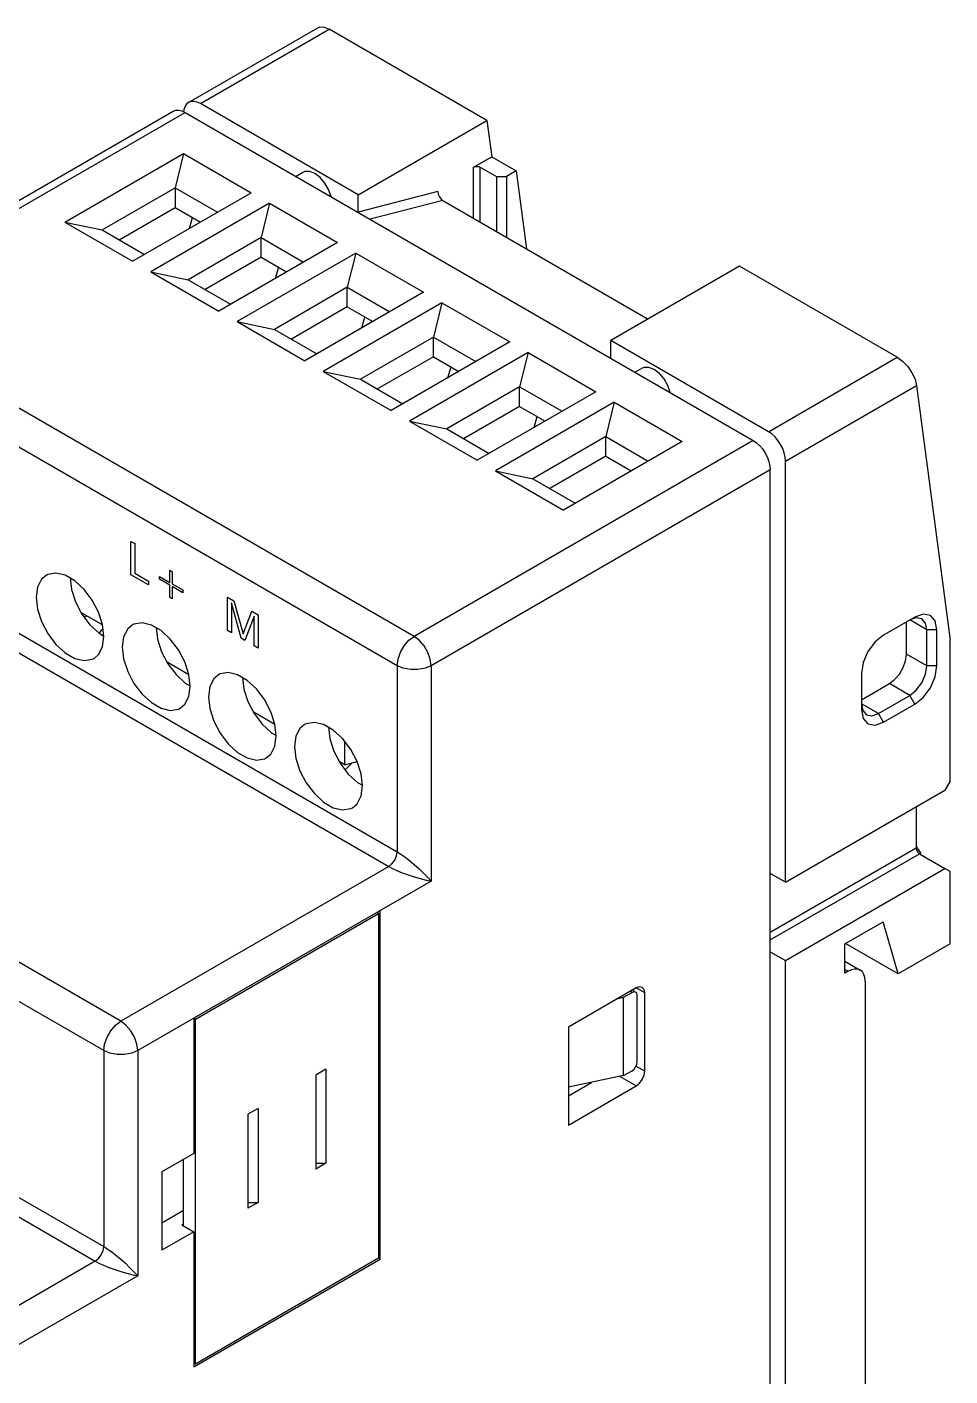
# Model space of a CAD drawing. Extents: x 0 to 420, y 0 to 297.
# Drawn here: x 194.8 to 233.3, y 142.4 to 198.6 of the extents above; entities that cross this region are included whole.
import ezdxf

# ---------------------------------------------------------------- set-up
doc = ezdxf.new("R2010")
doc.units = 0
doc.header["$LTSCALE"] = 23.1
doc.layers.add('40000_ISO', color=7, linetype='CONTINUOUS')

msp = doc.modelspace()

# ---------------------------------------------------------------- linework, layer by layer
at = {"layer": '40000_ISO', "color": 7, "linetype": 'CONTINUOUS'}
for p, q in [((201.5, 195.49), (206.898, 198.606)), ((202, 195.44), (207.368, 198.54)), ((206.897, 198.606), (206.973, 198.635)), ((206.973, 198.635), (207.156, 198.628)), ((207.156, 198.628), (207.368, 198.54)), ((213.944, 194.743), (207.368, 198.54)), ((200.863, 195.122), (200.971, 195.162)), ((200.971, 195.162), (201.093, 195.167)), ((201.093, 195.167), (201.225, 195.137)), ((201.306, 195.184), (201.299, 195.103)), ((201.347, 195.313), (201.306, 195.184)), ((201.412, 195.417), (201.347, 195.313)), ((201.5, 195.49), (201.412, 195.417)), ((201.607, 195.53), (201.5, 195.49)), ((201.729, 195.534), (201.607, 195.53)), ((201.862, 195.504), (201.729, 195.534)), ((202, 195.44), (201.862, 195.504)), ((208.576, 191.644), (202, 195.44)), ((186.721, 186.958), (200.863, 195.122)), ((187.221, 186.908), (201.363, 195.073)), ((201.225, 195.137), (201.363, 195.073)), ((201.363, 195.073), (225.052, 181.397)), ((208.576, 191.644), (213.944, 194.743)), ((213.944, 194.743), (214.143, 193.225)), ((196.343, 190.501), (201.293, 193.358)), ((201.293, 193.358), (200.939, 191.929)), ((201.293, 193.358), (204.121, 191.725)), ((213.384, 192.787), (214.143, 193.225)), ((214.143, 193.225), (215.168, 192.633)), ((206.273, 192.571), (205.985, 192.405)), ((206.357, 192.605), (206.273, 192.571)), ((206.554, 192.608), (206.357, 192.605)), ((206.773, 192.521), (206.554, 192.608)), ((206.991, 192.355), (206.773, 192.521)), ((207.188, 192.126), (206.991, 192.355)), ((213.384, 192.787), (213.449, 192.812)), ((213.384, 190.664), (213.384, 192.787)), ((213.449, 192.812), (213.526, 192.821)), ((213.526, 192.821), (213.602, 192.812)), ((213.602, 192.812), (213.667, 192.787)), ((213.667, 190.501), (213.667, 192.787)), ((213.667, 192.787), (214.339, 192.399)), ((214.339, 192.399), (214.339, 190.113)), ((214.339, 192.399), (214.763, 192.399)), ((215.168, 192.633), (214.763, 192.399)), ((214.763, 192.399), (214.763, 189.868)), ((215.168, 192.633), (215.593, 189.389)), ((197.899, 190.174), (200.939, 191.929)), ((200.939, 191.929), (200.939, 191.113)), ((200.939, 191.929), (202.707, 190.909)), ((207.345, 191.855), (207.188, 192.126)), ((207.445, 191.569), (207.345, 191.855)), ((211.899, 191.775), (208.576, 190.918)), ((211.899, 191.775), (211.916, 191.667)), ((199.171, 188.868), (204.121, 191.725)), ((204.885, 191.284), (199.935, 188.427)), ((204.885, 191.284), (204.531, 189.856)), ((204.885, 191.284), (207.713, 189.651)), ((207.446, 191.561), (207.445, 191.569)), ((208.576, 190.918), (208.576, 191.644)), ((212.111, 191.399), (209.081, 190.617)), ((211.916, 191.667), (211.962, 191.558)), ((211.962, 191.558), (212.031, 191.464)), ((212.031, 191.464), (212.111, 191.399)), ((212.111, 191.399), (220.667, 186.459)), ((198.606, 189.766), (200.939, 191.113)), ((200.939, 191.113), (202, 190.501)), ((201.543, 190.237), (201.67, 190.691)), ((196.343, 190.501), (199.171, 188.868)), ((196.343, 190.501), (197.899, 190.174)), ((197.899, 190.174), (199.666, 189.153)), ((204.531, 189.856), (201.491, 188.1)), ((207.713, 189.651), (202.764, 186.794)), ((204.531, 189.039), (204.531, 189.856)), ((204.531, 189.856), (206.299, 188.835)), ((204.531, 189.039), (202.198, 187.692)), ((208.477, 189.211), (203.527, 186.353)), ((204.531, 189.039), (205.592, 188.427)), ((208.477, 189.211), (208.123, 187.782)), ((208.477, 189.211), (211.305, 187.578)), ((199.935, 188.427), (202.764, 186.794)), ((199.935, 188.427), (201.491, 188.1)), ((205.135, 188.163), (205.263, 188.617)), ((224.48, 188.66), (219.112, 185.561)), ((231.056, 184.864), (224.48, 188.66)), ((201.491, 188.1), (203.259, 187.08)), ((208.123, 187.782), (205.083, 186.026)), ((211.305, 187.578), (206.356, 184.72)), ((208.123, 186.965), (208.123, 187.782)), ((208.123, 187.782), (209.891, 186.761)), ((210.91, 173.232), (187.221, 186.908)), ((208.123, 186.965), (205.79, 185.618)), ((212.069, 187.137), (207.119, 184.279)), ((208.123, 186.965), (209.184, 186.353)), ((212.069, 187.137), (211.716, 185.708)), ((212.069, 187.137), (214.898, 185.504)), ((203.527, 186.353), (206.356, 184.72)), ((203.527, 186.353), (205.083, 186.026)), ((208.727, 186.089), (208.855, 186.543)), ((210.202, 172.007), (186.514, 185.683)), ((205.083, 186.026), (206.851, 185.006)), ((211.716, 185.708), (208.675, 183.952)), ((211.716, 184.891), (211.716, 185.708)), ((211.716, 185.708), (213.483, 184.687)), ((214.898, 185.504), (209.948, 182.646)), ((215.661, 185.063), (210.711, 182.205)), ((215.661, 185.063), (215.308, 183.634)), ((215.661, 185.063), (218.49, 183.43)), ((219.112, 184.835), (219.112, 185.561)), ((225.688, 181.764), (219.112, 185.561)), ((211.716, 184.891), (209.382, 183.544)), ((211.716, 184.891), (212.776, 184.279)), ((212.32, 184.015), (212.447, 184.469)), ((225.688, 181.764), (231.056, 184.864)), ((231.056, 184.864), (231.278, 184.701)), ((231.278, 184.701), (231.489, 184.481)), ((231.489, 184.481), (231.668, 184.223)), ((207.119, 184.279), (209.948, 182.646)), ((207.119, 184.279), (208.675, 183.952)), ((208.675, 183.952), (210.443, 182.932)), ((220.415, 184.406), (220.127, 184.24)), ((220.499, 184.441), (220.415, 184.406)), ((220.697, 184.443), (220.499, 184.441)), ((220.915, 184.357), (220.697, 184.443)), ((221.134, 184.19), (220.915, 184.357)), ((221.331, 183.961), (221.134, 184.19)), ((221.487, 183.69), (221.331, 183.961)), ((231.668, 184.223), (231.797, 183.952)), ((231.797, 183.952), (231.863, 183.696)), ((215.308, 183.634), (212.267, 181.879)), ((218.49, 183.43), (213.54, 180.572)), ((215.308, 182.817), (215.308, 183.634)), ((215.308, 183.634), (217.075, 182.613)), ((221.588, 183.404), (221.487, 183.69)), ((221.589, 183.396), (221.588, 183.404)), ((226.395, 180.54), (231.863, 183.696)), ((231.863, 183.696), (233.254, 173.068)), ((215.308, 182.817), (212.974, 181.47)), ((219.253, 182.989), (214.304, 180.131)), ((215.308, 182.817), (216.368, 182.205)), ((219.253, 182.989), (218.9, 181.56)), ((219.253, 182.989), (222.082, 181.356)), ((215.912, 181.941), (216.039, 182.395)), ((210.711, 182.205), (213.54, 180.572)), ((210.711, 182.205), (212.267, 181.879)), ((212.267, 181.879), (214.035, 180.858)), ((225.826, 181.669), (225.688, 181.764)), ((225.959, 181.546), (225.826, 181.669)), ((225.052, 181.397), (210.91, 173.232)), ((218.9, 181.56), (215.859, 179.805)), ((222.082, 181.356), (217.132, 178.498)), ((218.9, 180.744), (218.9, 181.56)), ((218.9, 181.56), (220.668, 180.54)), ((225.052, 181.397), (225.19, 181.302)), ((225.19, 181.302), (225.322, 181.178)), ((225.322, 181.178), (225.444, 181.032)), ((226.081, 181.4), (225.959, 181.546)), ((226.188, 181.236), (226.081, 181.4)), ((226.276, 181.062), (226.188, 181.236)), ((218.9, 180.744), (216.566, 179.396)), ((218.9, 180.744), (219.96, 180.131)), ((225.444, 181.032), (225.552, 180.869)), ((225.552, 180.869), (225.64, 180.695)), ((225.64, 180.695), (225.705, 180.516)), ((226.341, 180.883), (226.276, 181.062)), ((226.382, 180.707), (226.341, 180.883)), ((226.395, 180.54), (226.382, 180.707)), ((226.395, 162.985), (226.395, 180.54)), ((225.759, 180.172), (211.617, 172.007)), ((214.304, 180.131), (217.132, 178.498)), ((214.304, 180.131), (215.859, 179.805)), ((225.705, 180.516), (225.745, 180.339)), ((225.745, 180.339), (225.759, 180.172)), ((225.759, 108.32), (225.759, 180.172)), ((215.859, 179.805), (217.627, 178.784)), ((186.514, 177.926), (210.202, 164.25)), ((186.161, 177.314), (209.849, 163.638)), ((199.101, 175.804), (199.101, 177.192)), ((199.101, 177.192), (199.265, 177.097)), ((199.265, 177.097), (199.265, 175.866)), ((195.373, 175.614), (195.205, 175.288)), ((195.563, 175.776), (195.373, 175.614)), ((195.636, 175.813), (195.563, 175.776)), ((195.975, 175.869), (195.636, 175.813)), ((196.361, 175.777), (195.975, 175.869)), ((196.764, 175.544), (196.361, 175.777)), ((196.562, 175.677), (196.62, 175.184)), ((197.15, 175.19), (196.764, 175.544)), ((199.833, 175.381), (199.101, 175.804)), ((199.265, 175.866), (199.833, 175.539)), ((199.833, 175.539), (199.833, 175.381)), ((200.286, 175.615), (200.286, 175.733)), ((200.286, 175.733), (200.723, 175.481)), ((200.723, 175.363), (200.286, 175.615)), ((200.723, 175.481), (200.723, 175.986)), ((200.723, 175.986), (200.825, 175.927)), ((200.825, 175.927), (200.825, 175.422)), ((195.205, 175.288), (195.148, 174.861)), ((196.62, 175.184), (196.787, 174.665)), ((197.488, 174.744), (197.15, 175.19)), ((200.723, 174.858), (200.723, 175.363)), ((200.825, 175.422), (201.262, 175.17)), ((200.825, 175.304), (200.825, 174.799)), ((201.262, 175.052), (200.825, 175.304)), ((201.262, 175.17), (201.262, 175.052)), ((195.148, 174.861), (195.205, 174.368)), ((195.205, 174.368), (195.373, 173.848)), ((196.787, 174.665), (197.05, 174.161)), ((197.752, 174.24), (197.488, 174.744)), ((200.825, 174.799), (200.723, 174.858)), ((203.131, 173.477), (203.131, 174.865)), ((203.131, 174.865), (203.398, 174.711)), ((203.296, 174.624), (203.296, 173.382)), ((203.692, 173.153), (203.296, 174.624)), ((203.398, 174.711), (203.775, 173.331)), ((195.373, 173.848), (195.636, 173.345)), ((197.921, 173.709), (197.013, 174.233)), ((197.05, 174.161), (197.389, 173.714)), ((197.262, 174.089), (197.153, 174.026)), ((197.919, 173.721), (197.752, 174.24)), ((199.567, 173.795), (199.228, 173.739)), ((199.953, 173.703), (199.567, 173.795)), ((203.775, 173.331), (204.141, 174.282)), ((204.243, 174.079), (203.857, 173.058)), ((204.141, 174.282), (204.408, 174.128)), ((204.243, 172.835), (204.243, 174.079)), ((204.408, 174.128), (204.408, 172.74)), ((231.787, 174.038), (230.479, 173.283)), ((231.433, 172.487), (231.433, 173.834)), ((231.845, 174.01), (231.575, 173.916)), ((232.282, 173.507), (231.575, 173.916)), ((232.139, 174.16), (231.787, 174.038)), ((232.075, 173.965), (231.845, 174.01)), ((232.228, 173.789), (232.075, 173.965)), ((232.437, 174.102), (232.139, 174.16)), ((232.282, 173.507), (232.228, 173.789)), ((232.636, 173.873), (232.437, 174.102)), ((232.706, 173.507), (232.636, 173.873)), ((195.636, 173.345), (195.975, 172.898)), ((197.389, 173.714), (197.775, 173.36)), ((197.844, 173.463), (197.771, 173.365)), ((197.775, 173.36), (197.974, 173.245)), ((197.942, 173.542), (197.844, 173.463)), ((197.977, 173.228), (197.919, 173.721)), ((197.919, 172.801), (197.977, 173.228)), ((198.797, 173.214), (198.74, 172.787)), ((198.965, 173.54), (198.797, 173.214)), ((199.155, 173.702), (198.965, 173.54)), ((199.228, 173.739), (199.155, 173.702)), ((200.356, 173.471), (199.953, 173.703)), ((200.154, 173.603), (200.212, 173.11)), ((200.742, 173.117), (200.356, 173.471)), ((203.296, 173.382), (203.131, 173.477)), ((210.693, 173.068), (210.91, 173.232)), ((211.128, 173.066), (210.91, 173.232)), ((230.479, 173.283), (230.127, 172.999)), ((232.282, 171.997), (232.282, 173.507)), ((232.706, 173.507), (232.282, 173.507)), ((232.706, 171.997), (232.706, 173.507)), ((195.975, 172.898), (196.361, 172.544)), ((197.752, 172.474), (197.919, 172.801)), ((198.74, 172.787), (198.797, 172.294)), ((200.212, 173.11), (200.379, 172.591)), ((201.081, 172.67), (200.742, 173.117)), ((201.344, 172.166), (201.081, 172.67)), ((203.857, 173.058), (203.692, 173.153)), ((204.408, 172.74), (204.243, 172.835)), ((210.338, 172.567), (210.495, 172.838)), ((210.495, 172.838), (210.693, 173.068)), ((211.325, 172.836), (211.128, 173.066)), ((211.482, 172.565), (211.325, 172.836)), ((230.127, 172.999), (229.829, 172.597)), ((233.254, 167.19), (233.254, 173.068)), ((196.361, 172.544), (196.764, 172.312)), ((196.764, 172.312), (197.15, 172.22)), ((197.15, 172.22), (197.488, 172.275)), ((197.488, 172.275), (197.562, 172.312)), ((197.562, 172.312), (197.752, 172.474)), ((198.797, 172.294), (198.965, 171.774)), ((200.379, 172.591), (200.642, 172.087)), ((201.513, 171.635), (200.605, 172.159)), ((200.642, 172.087), (200.981, 171.641)), ((201.511, 171.647), (201.344, 172.166)), ((210.202, 172.007), (210.237, 172.28)), ((210.237, 172.28), (210.338, 172.567)), ((211.582, 172.28), (211.482, 172.565)), ((211.617, 172.007), (211.582, 172.28)), ((229.629, 172.137), (229.559, 171.691)), ((229.829, 172.597), (229.629, 172.137)), ((231.298, 171.929), (231.399, 172.214)), ((231.399, 172.214), (231.433, 172.487)), ((232.282, 171.997), (231.433, 172.487)), ((198.965, 171.774), (199.228, 171.271)), ((200.981, 171.641), (201.367, 171.287)), ((201.569, 171.154), (201.511, 171.647)), ((202.747, 171.629), (202.557, 171.466)), ((202.82, 171.665), (202.747, 171.629)), ((203.159, 171.721), (202.82, 171.665)), ((203.545, 171.629), (203.159, 171.721)), ((203.948, 171.397), (203.545, 171.629)), ((203.747, 171.529), (203.804, 171.036)), ((210.202, 172.007), (210.202, 164.25)), ((210.456, 171.901), (210.202, 172.007)), ((210.755, 171.845), (210.456, 171.901)), ((211.069, 171.845), (210.755, 171.845)), ((211.367, 171.902), (211.069, 171.845)), ((211.617, 172.007), (211.367, 171.902)), ((211.617, 172.007), (211.617, 163.026)), ((229.559, 171.691), (229.559, 170.18)), ((230.945, 171.428), (231.142, 171.658)), ((231.142, 171.658), (231.298, 171.929)), ((232.075, 171.3), (232.228, 171.653)), ((232.228, 171.653), (232.282, 171.997)), ((232.706, 171.997), (232.282, 171.997)), ((232.437, 171.091), (232.636, 171.55)), ((232.636, 171.55), (232.706, 171.997)), ((199.228, 171.271), (199.567, 170.824)), ((201.367, 171.287), (201.567, 171.172)), ((201.511, 170.727), (201.569, 171.154)), ((202.39, 171.14), (202.332, 170.713)), ((202.557, 171.466), (202.39, 171.14)), ((203.804, 171.036), (203.971, 170.517)), ((204.334, 171.043), (203.948, 171.397)), ((204.673, 170.596), (204.334, 171.043)), ((229.559, 170.588), (230.726, 171.262)), ((230.726, 171.262), (230.945, 171.428)), ((231.575, 170.772), (230.726, 171.262)), ((231.575, 170.772), (231.845, 170.99)), ((231.845, 170.99), (232.075, 171.3)), ((232.139, 170.689), (232.437, 171.091)), ((198.677, 157.188), (174.988, 170.864)), ((199.567, 170.824), (199.953, 170.47)), ((199.953, 170.47), (200.356, 170.238)), ((201.154, 170.238), (201.344, 170.401)), ((201.344, 170.401), (201.511, 170.727)), ((202.332, 170.713), (202.39, 170.22)), ((203.971, 170.517), (204.235, 170.013)), ((204.936, 170.092), (204.673, 170.596)), ((230.267, 170.017), (229.559, 170.425)), ((229.559, 170.425), (229.613, 170.144)), ((230.267, 170.017), (231.575, 170.772)), ((230.479, 169.649), (231.787, 170.405)), ((231.787, 170.405), (231.575, 170.772)), ((231.787, 170.405), (232.139, 170.689)), ((200.356, 170.238), (200.742, 170.146)), ((200.742, 170.146), (201.081, 170.201)), ((201.081, 170.201), (201.154, 170.238)), ((202.39, 170.22), (202.557, 169.7)), ((205.105, 169.561), (204.197, 170.085)), ((204.235, 170.013), (204.573, 169.567)), ((205.103, 169.573), (204.936, 170.092)), ((229.559, 170.18), (229.629, 169.814)), ((229.613, 170.144), (229.767, 169.967)), ((229.767, 169.967), (229.996, 169.923)), ((229.996, 169.923), (230.267, 170.017)), ((230.479, 169.649), (230.267, 170.017)), ((197.97, 155.963), (174.281, 169.639)), ((202.557, 169.7), (202.82, 169.197)), ((204.573, 169.567), (204.959, 169.213)), ((205.161, 169.08), (205.103, 169.573)), ((206.149, 169.392), (205.982, 169.066)), ((206.339, 169.555), (206.149, 169.392)), ((206.413, 169.591), (206.339, 169.555)), ((206.751, 169.647), (206.413, 169.591)), ((207.137, 169.555), (206.751, 169.647)), ((207.54, 169.323), (207.137, 169.555)), ((207.339, 169.456), (207.396, 168.962)), ((207.926, 168.969), (207.54, 169.323)), ((229.629, 169.814), (229.829, 169.585)), ((229.829, 169.585), (230.127, 169.527)), ((230.127, 169.527), (230.479, 169.649)), ((202.82, 169.197), (203.159, 168.75)), ((203.159, 168.75), (203.545, 168.396)), ((204.959, 169.213), (205.159, 169.098)), ((205.103, 168.653), (205.161, 169.08)), ((205.982, 169.066), (205.924, 168.639)), ((207.396, 168.962), (207.563, 168.443)), ((208.265, 168.522), (207.926, 168.969)), ((208.017, 167.88), (208.017, 168.848)), ((203.545, 168.396), (203.948, 168.164)), ((203.948, 168.164), (204.334, 168.072)), ((204.673, 168.128), (204.746, 168.164)), ((204.746, 168.164), (204.936, 168.327)), ((204.936, 168.327), (205.103, 168.653)), ((205.924, 168.639), (205.982, 168.146)), ((207.563, 168.443), (207.827, 167.94)), ((208.528, 168.019), (208.265, 168.522)), ((204.334, 168.072), (204.673, 168.128)), ((205.982, 168.146), (206.149, 167.627)), ((206.149, 167.627), (206.413, 167.123)), ((208.017, 167.88), (207.789, 168.012)), ((207.827, 167.94), (208.165, 167.493)), ((208.017, 167.88), (208.529, 168.017)), ((208.696, 167.499), (208.528, 168.019)), ((206.413, 167.123), (206.751, 166.676)), ((208.165, 167.493), (208.552, 167.139)), ((208.552, 167.139), (208.751, 167.024)), ((208.753, 167.006), (208.696, 167.499)), ((233.254, 167.19), (233.042, 166.822)), ((206.751, 166.676), (207.137, 166.322)), ((208.528, 166.253), (208.696, 166.579)), ((208.696, 166.579), (208.753, 167.006)), ((226.395, 162.985), (233.042, 166.822)), ((207.137, 166.322), (207.54, 166.09)), ((207.54, 166.09), (207.926, 165.998)), ((207.926, 165.998), (208.265, 166.054)), ((208.265, 166.054), (208.338, 166.09)), ((208.338, 166.09), (208.528, 166.253)), ((231.84, 166.128), (231.84, 164.414)), ((210.176, 164.079), (210.202, 164.25)), ((210.202, 164.25), (210.349, 164.159)), ((225.759, 160.903), (231.84, 164.414)), ((231.84, 164.414), (231.859, 164.321)), ((231.872, 164.453), (231.848, 164.535)), ((231.859, 164.321), (231.911, 164.231)), ((231.911, 164.373), (231.872, 164.453)), ((231.911, 164.373), (232.035, 164.181)), ((231.911, 164.231), (231.981, 164.169)), ((209.849, 163.638), (209.984, 163.747)), ((209.984, 163.747), (210.099, 163.902)), ((210.099, 163.902), (210.176, 164.079)), ((210.349, 164.159), (210.521, 164.036)), ((210.521, 164.036), (210.71, 163.889)), ((210.71, 163.889), (210.907, 163.725)), ((210.907, 163.725), (211.103, 163.55)), ((225.759, 160.576), (231.981, 164.169)), ((231.981, 164.169), (233.042, 163.556)), ((209.849, 163.638), (198.677, 157.188)), ((209.849, 163.638), (210.002, 163.557)), ((210.002, 163.557), (210.193, 163.469)), ((210.193, 163.469), (210.415, 163.379)), ((210.415, 163.379), (210.656, 163.291)), ((210.656, 163.291), (210.906, 163.209)), ((210.906, 163.209), (211.161, 163.134)), ((211.103, 163.55), (211.295, 163.366)), ((211.161, 163.134), (211.41, 163.07)), ((211.295, 163.366), (211.475, 163.182)), ((211.475, 163.182), (211.617, 163.026)), ((226.395, 162.985), (225.759, 163.352)), ((226.395, 159.719), (233.042, 163.556)), ((233.254, 163.434), (233.042, 163.556)), ((233.254, 160.413), (233.254, 163.434)), ((211.617, 163.026), (199.384, 155.963)), ((211.41, 163.07), (211.617, 163.026)), ((201.788, 157.269), (209.425, 161.678)), ((209.425, 161.678), (209.354, 161.719)), ((209.425, 161.678), (209.425, 147.308)), ((209.495, 147.267), (209.495, 161.801)), ((228.87, 160.413), (230.461, 161.331)), ((231.09, 159.163), (230.461, 161.331)), ((228.87, 159.188), (228.87, 160.413)), ((231.09, 159.163), (228.897, 160.429)), ((233.254, 160.413), (231.09, 159.163)), ((225.759, 160.086), (226.395, 159.719)), ((226.395, 128.692), (226.395, 159.719)), ((228.87, 159.689), (229.511, 159.319)), ((228.87, 159.351), (229.011, 159.27)), ((229.011, 159.27), (228.87, 159.188)), ((229.149, 159.334), (229.011, 159.27)), ((229.282, 159.364), (229.149, 159.334)), ((229.404, 159.359), (229.282, 159.364)), ((229.511, 159.319), (229.404, 159.359)), ((229.599, 159.246), (229.511, 159.319)), ((229.665, 159.143), (229.599, 159.246)), ((220.308, 158.623), (220.173, 158.576)), ((220.423, 158.6), (220.308, 158.623)), ((220.499, 158.512), (220.423, 158.6)), ((229.705, 159.013), (229.665, 159.143)), ((229.719, 158.861), (229.705, 159.013)), ((229.719, 158.861), (229.719, 133.06)), ((220.173, 158.576), (217.344, 156.943)), ((219.419, 158.141), (219.642, 158.188)), ((219.642, 158.188), (219.996, 158.392)), ((219.642, 154.922), (219.642, 158.188)), ((219.996, 158.392), (219.925, 158.433)), ((220.077, 158.42), (219.996, 158.392)), ((220.093, 158.437), (220.013, 158.483)), ((220.146, 158.407), (220.077, 158.42)), ((220.192, 158.354), (220.146, 158.407)), ((220.526, 158.372), (220.173, 158.576)), ((220.208, 158.269), (220.192, 158.354)), ((220.208, 155.493), (220.208, 158.269)), ((220.526, 158.372), (220.499, 158.512)), ((220.526, 155.106), (220.526, 158.372)), ((198.263, 156.794), (198.46, 157.024)), ((198.46, 157.024), (198.677, 157.188)), ((198.895, 157.022), (198.677, 157.188)), ((199.092, 156.792), (198.895, 157.022)), ((201.717, 157.31), (201.717, 151.676)), ((201.788, 157.269), (201.717, 157.31)), ((201.788, 142.899), (201.788, 157.269)), ((217.344, 156.943), (217.344, 152.86)), ((198.004, 156.236), (198.105, 156.523)), ((198.105, 156.523), (198.263, 156.794)), ((199.249, 156.521), (199.092, 156.792)), ((199.349, 156.235), (199.249, 156.521)), ((197.97, 155.963), (198.004, 156.236)), ((197.97, 155.963), (197.97, 147.798)), ((198.224, 155.857), (197.97, 155.963)), ((198.522, 155.801), (198.224, 155.857)), ((198.836, 155.801), (198.522, 155.801)), ((199.134, 155.858), (198.836, 155.801)), ((199.384, 155.963), (199.134, 155.858)), ((199.384, 155.963), (199.349, 156.235)), ((199.384, 155.963), (199.384, 146.573)), ((220.077, 155.191), (220.146, 155.284)), ((220.146, 155.284), (220.192, 155.39)), ((220.526, 155.106), (220.16, 155.317)), ((220.192, 155.39), (220.208, 155.493)), ((207.233, 155.187), (206.808, 154.942)), ((206.808, 154.942), (206.808, 151.023)), ((207.233, 155.187), (207.233, 151.268)), ((219.642, 154.922), (217.344, 154.436)), ((220.173, 154.493), (219.487, 154.889)), ((219.642, 154.922), (219.996, 155.126)), ((219.996, 155.126), (220.077, 155.191)), ((220.308, 154.602), (220.423, 154.757)), ((220.423, 154.757), (220.499, 154.934)), ((220.499, 154.934), (220.526, 155.106)), ((217.344, 154.085), (218.304, 154.639)), ((217.344, 152.86), (220.173, 154.493)), ((220.173, 154.493), (220.308, 154.602)), ((187.434, 153.881), (197.97, 147.798)), ((204.404, 153.554), (203.98, 153.309)), ((204.404, 153.554), (204.404, 149.635)), ((203.98, 153.309), (203.98, 149.39)), ((188.777, 152.289), (197.616, 147.186)), ((201.717, 151.676), (200.391, 150.911)), ((201.293, 148.655), (201.293, 151.431)), ((200.391, 150.911), (200.391, 147.645)), ((207.233, 151.268), (206.808, 151.023)), ((206.808, 151.268), (207.233, 151.268)), ((204.404, 149.635), (203.98, 149.39)), ((203.98, 149.635), (204.404, 149.635)), ((200.391, 148.788), (201.293, 149.309)), ((201.222, 148.696), (201.293, 148.737)), ((201.222, 148.696), (201.717, 148.41)), ((201.717, 148.41), (200.391, 147.645)), ((201.717, 148.41), (201.717, 142.777)), ((197.751, 147.295), (197.866, 147.45)), ((197.866, 147.45), (197.943, 147.626)), ((197.943, 147.626), (197.97, 147.798)), ((197.97, 147.798), (198.116, 147.706)), ((198.116, 147.706), (198.288, 147.584)), ((198.288, 147.584), (198.477, 147.437)), ((198.477, 147.437), (198.674, 147.273)), ((197.616, 147.186), (192.666, 144.328)), ((197.616, 147.186), (197.751, 147.295)), ((197.616, 147.186), (197.769, 147.105)), ((197.769, 147.105), (197.961, 147.017)), ((197.961, 147.017), (198.182, 146.926)), ((198.182, 146.926), (198.423, 146.838)), ((198.423, 146.838), (198.673, 146.756)), ((198.674, 147.273), (198.87, 147.097)), ((198.87, 147.097), (199.062, 146.914)), ((199.062, 146.914), (199.242, 146.73)), ((201.717, 142.777), (209.495, 147.267)), ((209.425, 147.308), (201.788, 142.899)), ((209.495, 147.267), (209.425, 147.308)), ((199.384, 146.573), (193.373, 143.103)), ((198.673, 146.756), (198.928, 146.681)), ((198.928, 146.681), (199.177, 146.618)), ((199.177, 146.618), (199.384, 146.573)), ((199.242, 146.73), (199.384, 146.573)), ((201.788, 142.899), (201.717, 142.94))]:
    msp.add_line(p, q, dxfattribs=at)
at = {"layer": '40000_ISO', "color": 2, "linetype": 'CONTINUOUS'}
msp.add_line((208.033, 167.668), (208.328, 167.963), dxfattribs=at)

doc.saveas('drawing.dxf')
